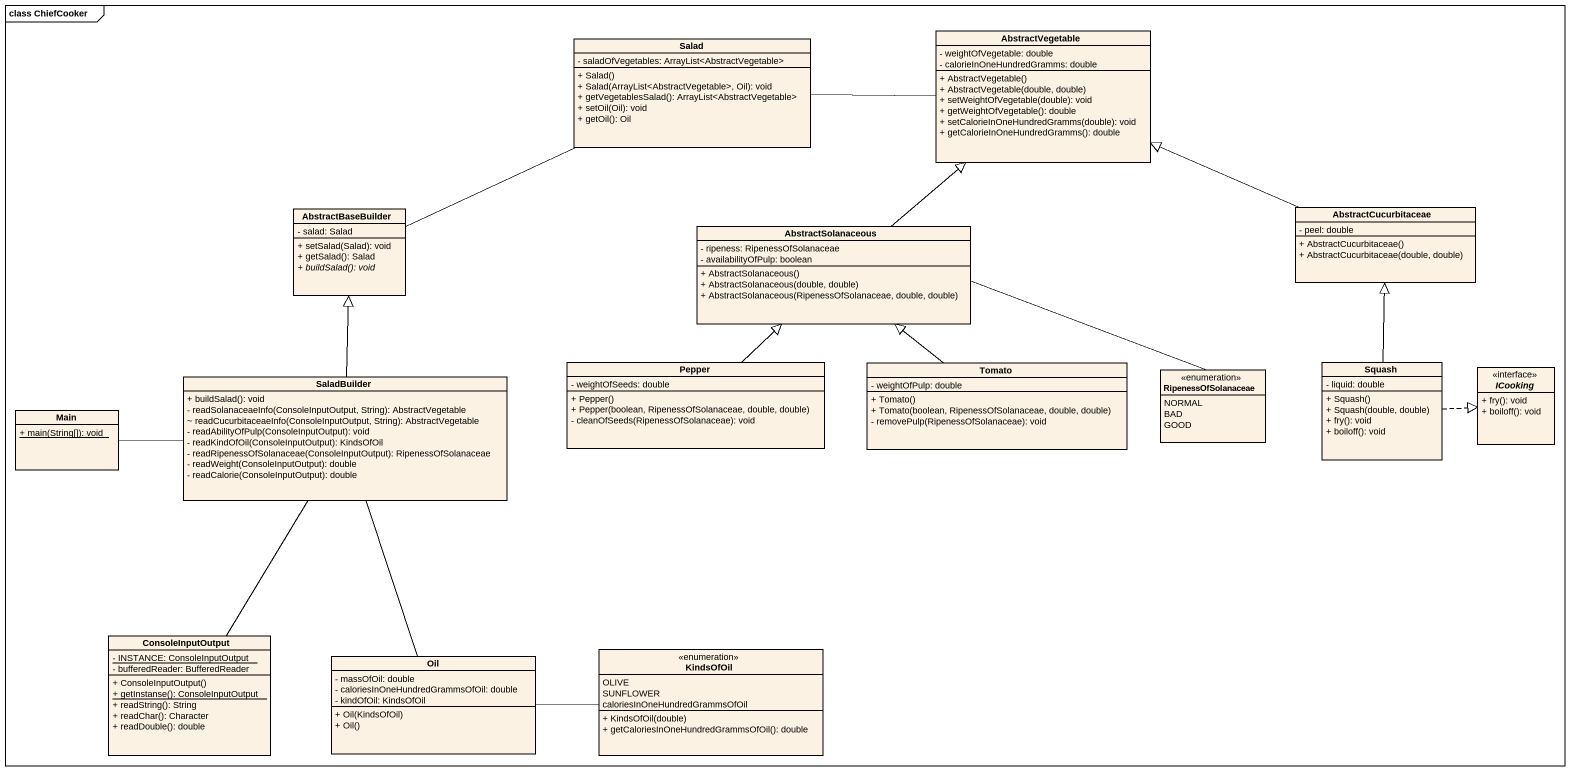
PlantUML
@startuml
mainframe class ChiefCooker
hide circle
hide empty members
skinparam classAttributeIconSize 0
class Salad {
  - saladOfVegetables: ArrayList<AbstractVegetable>
  + Salad()
  + Salad(ArrayList<AbstractVegetable>, Oil): void
  + getVegetablesSalad(): ArrayList<AbstractVegetable>
  + setOil(Oil): void
  + getOil(): Oil
}
class AbstractVegetable {
  - weightOfVegetable: double
  - calorieInOneHundredGramms: double
  + AbstractVegetable()
  + AbstractVegetable(double, double)
  + setWeightOfVegetable(double): void
  + getWeightOfVegetable(): double
  + setCalorieInOneHundredGramms(double): void
  + getCalorieInOneHundredGramms(): double
}
class AbstractBaseBuilder {
  - salad: Salad
  + setSalad(Salad): void
  + getSalad(): Salad
  {abstract} + buildSalad(): void
}
class AbstractSolanaceous {
  - ripeness: RipenessOfSolanaceae
  - availabilityOfPulp: boolean
  + AbstractSolanaceous()
  + AbstractSolanaceous(double, double)
  + AbstractSolanaceous(RipenessOfSolanaceae, double, double)
}
class AbstractCucurbitaceae {
  - peel: double
  + AbstractCucurbitaceae()
  + AbstractCucurbitaceae(double, double)
}
class SaladBuilder {
  + buildSalad(): void
  - readSolanaceaeInfo(ConsoleInputOutput, String): AbstractVegetable
  ~ readCucurbitaceaeInfo(ConsoleInputOutput, String): AbstractVegetable
  - readAbilityOfPulp(ConsoleInputOutput): void
  - readKindOfOil(ConsoleInputOutput): KindsOfOil
  - readRipenessOfSolanaceae(ConsoleInputOutput): RipenessOfSolanaceae
  - readWeight(ConsoleInputOutput): double
  - readCalorie(ConsoleInputOutput): double
}
class Pepper {
  - weightOfSeeds: double
  + Pepper()
  + Pepper(boolean, RipenessOfSolanaceae, double, double)
  - cleanOfSeeds(RipenessOfSolanaceae): void
}
class Tomato {
  - weightOfPulp: double
  + Tomato()
  + Tomato(boolean, RipenessOfSolanaceae, double, double)
  - removePulp(RipenessOfSolanaceae): void
}
enum RipenessOfSolanaceae {
  NORMAL
  BAD
  GOOD
}
class Squash {
  - liquid: double
  + Squash()
  + Squash(double, double)
  + fry(): void
  + boiloff(): void
}
interface ICooking <<interface>> {
  + fry(): void
  + boiloff(): void
}
class Main {
  {static} + main(String[]): void
}
class ConsoleInputOutput {
  {static} - INSTANCE: ConsoleInputOutput
  - bufferedReader: BufferedReader
  + ConsoleInputOutput()
  {static} + getInstanse(): ConsoleInputOutput
  + readString(): String
  + readChar(): Character
  + readDouble(): double
}
class Oil {
  - massOfOil: double
  - caloriesInOneHundredGrammsOfOil: double
  - kindOfOil: KindsOfOil
  + Oil(KindsOfOil)
  + Oil()
}
enum KindsOfOil {
  OLIVE
  SUNFLOWER
  caloriesInOneHundredGrammsOfOil
  + KindsOfOil(double)
  + getCaloriesInOneHundredGrammsOfOil(): double
}
Salad -right- AbstractVegetable
AbstractBaseBuilder -right- Salad
AbstractSolanaceous -up-|> AbstractVegetable
AbstractSolanaceous -right- RipenessOfSolanaceae
AbstractCucurbitaceae -left-|> AbstractVegetable
SaladBuilder -up-|> AbstractBaseBuilder
SaladBuilder -- ConsoleInputOutput
SaladBuilder -- Oil
Pepper -up-|> AbstractSolanaceous
Tomato -up-|> AbstractSolanaceous
Squash -up-|> AbstractCucurbitaceae
Squash .right.|> ICooking
Main -right- SaladBuilder
Oil -right- KindsOfOil
@enduml
